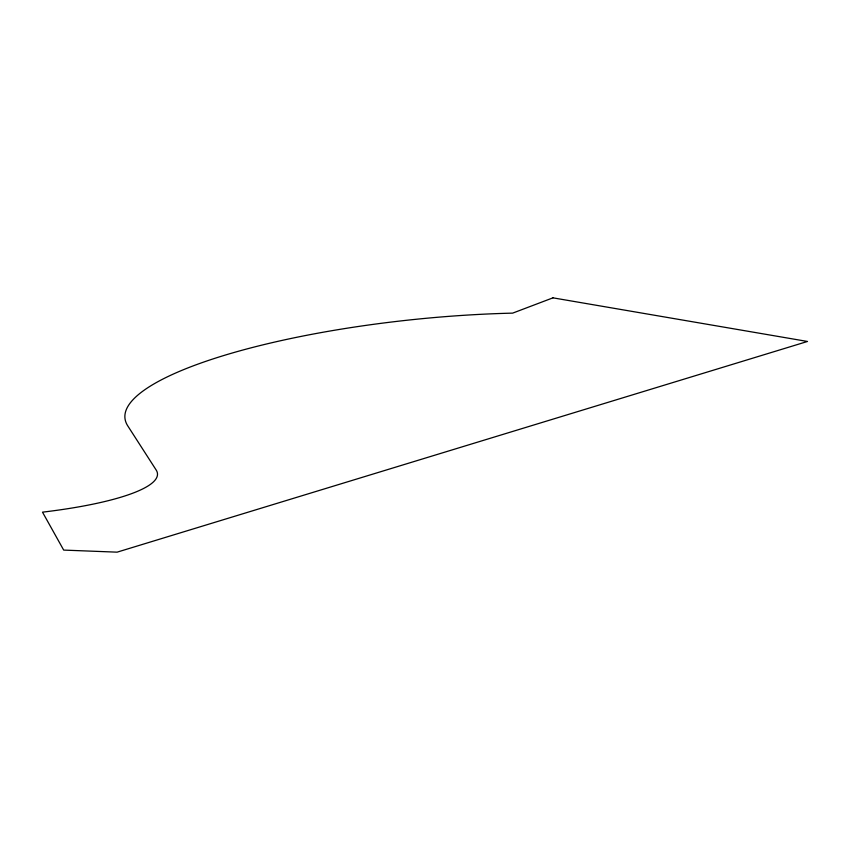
<?xml version="1.0" encoding="UTF-8"?>
<svg xmlns="http://www.w3.org/2000/svg" width="850" height="850" viewBox="0 0 850 850"><rect width="100%" height="100%" fill="white"/><g stroke="black" fill="none" stroke-linecap="round" stroke-linejoin="round"><path stroke-width="1.27" d="M552.968 297.84L512.656 313.129A300.103 68.946 -5.8 0 0 127.936 426.147L156.113 469.933A178.33 35.148 -2.6 0 1 42.5 512.157L63.686 550.088L117.098 552.16L807.5 341.466L552.968 297.84"/></g></svg>
